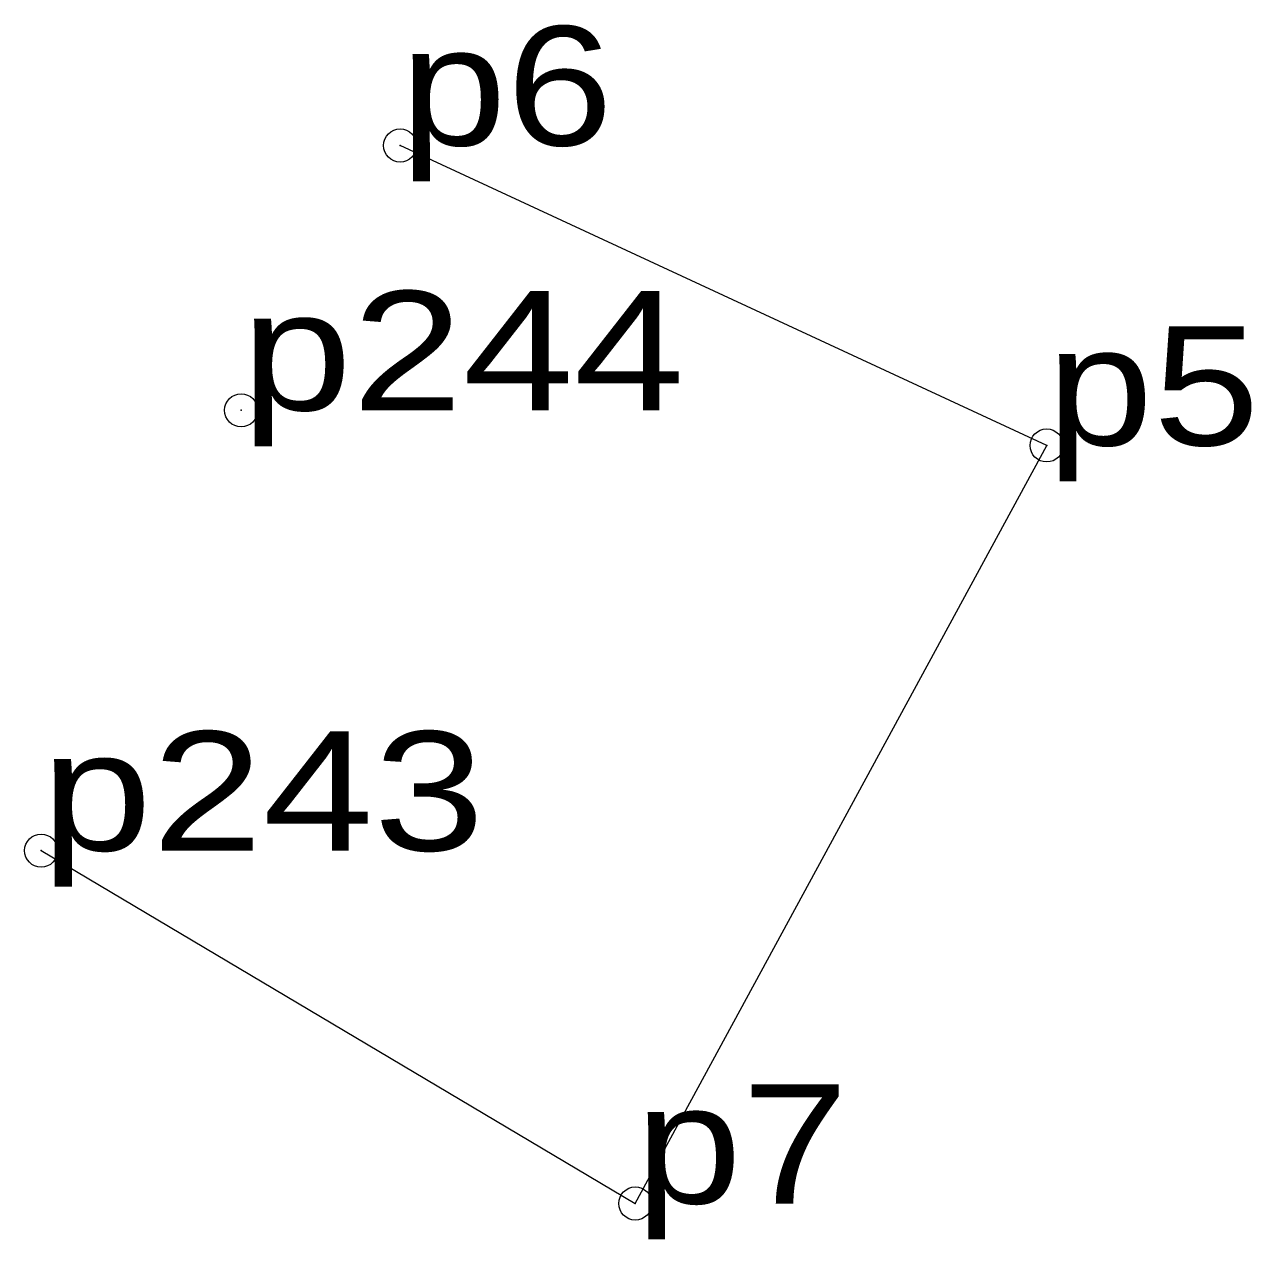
# Model space of a CAD drawing. Header units: metres. Extents: x 536589 to 548895, y 1836876 to 1838808.
# Drawn here: x 537790.85 to 537809.37, y 1837553.41 to 1837571.76 of the extents above; entities that cross this region are included whole.
import ezdxf

# ---------------------------------------------------------------- set-up
doc = ezdxf.new("R2010")
doc.units = ezdxf.units.M
doc.header["$PDMODE"] = 32
doc.header["$PDSIZE"] = 0.5
doc.layers.add('10', color=7, linetype='Continuous', lineweight=13)
doc.layers.add('7', color=7, linetype='Continuous', lineweight=13)
doc.layers.add('12', color=7, linetype='Continuous')

msp = doc.modelspace()

# ---------------------------------------------------------------- linework, layer by layer
at = {"layer": '10'}
msp.add_line((537806.28, 1837565.4), (537796.52, 1837569.93), dxfattribs=at)
msp.add_lwpolyline([(537791.1, 1837559.28), (537800.07, 1837553.95), (537806.28, 1837565.4)], dxfattribs=at)
at = {"layer": '7'}
for p in [(537796.52, 1837569.93), (537794.12, 1837565.93), (537806.28, 1837565.4), (537791.1, 1837559.28), (537800.07, 1837553.95)]:
    msp.add_point(p, dxfattribs=at)

# ---------------------------------------------------------------- texts
at = {"layer": '12'}
for s, width, p in [('p6', 1.2, (537796.52, 1837569.93)), ('p244', 1.25, (537794.12, 1837565.93)), ('p5', 1.2, (537806.28, 1837565.4)), ('p243', 1.25, (537791.1, 1837559.28)), ('p7', 1.2, (537800.07, 1837553.95))]:
    msp.add_text(s, height=1.8, dxfattribs=dict(at, width=width)).set_placement(p)

doc.saveas('drawing.dxf')
